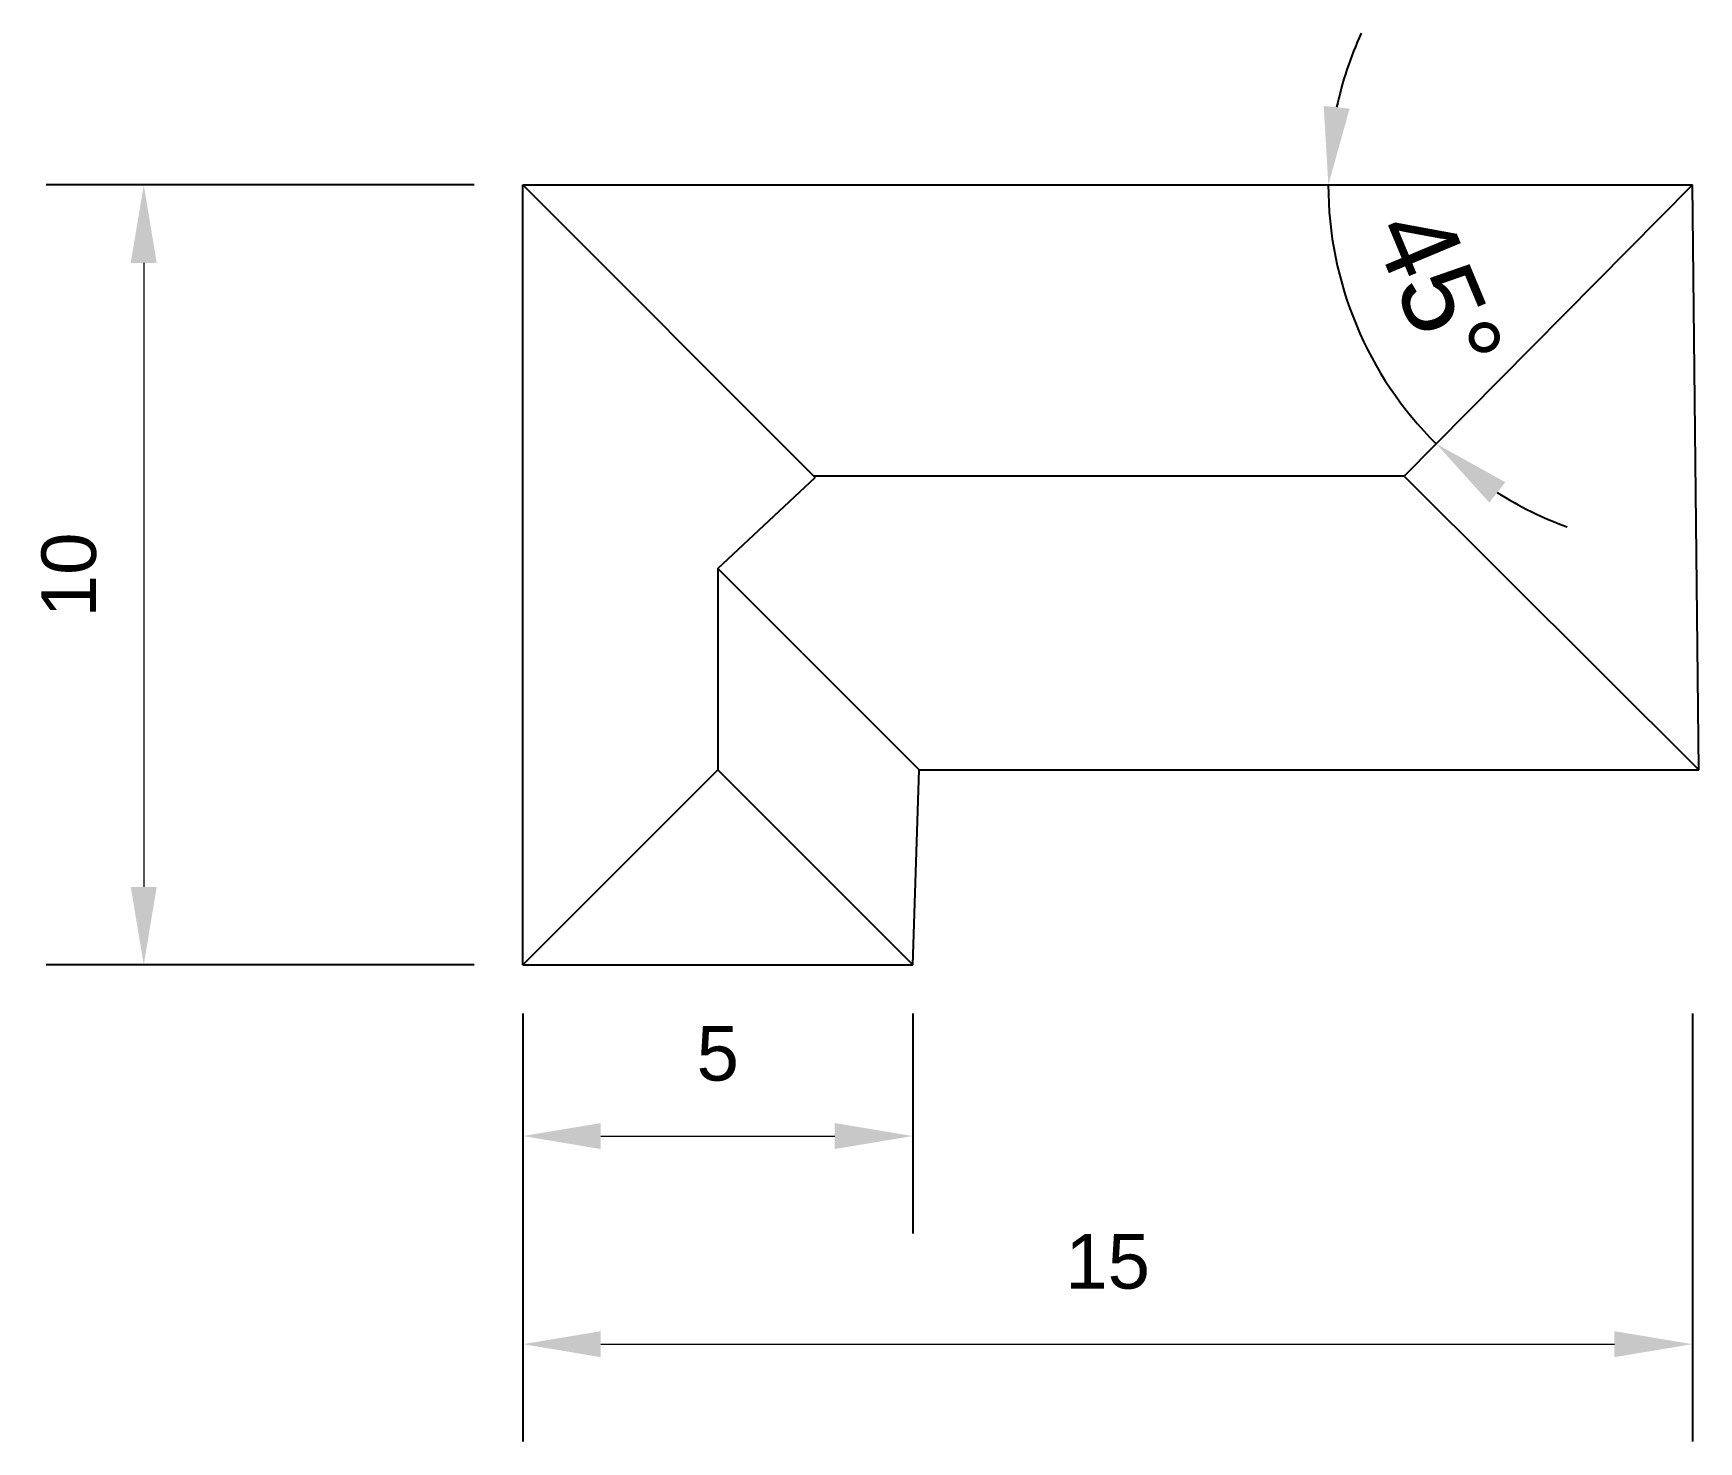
# Model space of a CAD drawing. Header units: millimetres. Extents: x -5.7 to 15.7, y -6 to 12.1.
import ezdxf

# ---------------------------------------------------------------- set-up
doc = ezdxf.new("R2010")
doc.units = ezdxf.units.MM
doc.layers.add('cotas', color=253, linetype='Continuous')
doc.styles.get("Standard").update_dxf_attribs({"font": 'arial.ttf'})
doc.dimstyles.new('ISO-25', dxfattribs={"dimtxt": 2.5, "dimasz": 2.5, "dimexe": 1.25, "dimexo": 0.625, "dimtad": 1, "dimtxsty": 'Standard', "dimcen": 2.5, "dimadec": 0, "dimazin": 0, "dimtfac": 1, "dimtmove": 0, "dimatfit": 3, "dimfxl": 1, "dimarcsym": 0})

# ---------------------------------------------------------------- blocks, each defined once
blk = doc.blocks.new('*D1')
at = {"layer": 'cotas', "color": 0, "lineweight": -2, "transparency": 16777216}
for p, q in [((-0.042, 10.109), (-5.529, 10.109)), ((-0.042, 0.109), (-5.529, 0.109))]:
    blk.add_line(p, q, dxfattribs=at)
at = {"layer": 'cotas', "color": 0, "lineweight": 0, "transparency": 16777216}
blk.add_line((-4.279, 9.109), (-4.279, 1.109), dxfattribs=at)
at = {"layer": 'cotas', "color": 0, "transparency": 16777216}
for points in [[(-4.446, 9.109), (-4.113, 9.109), (-4.279, 10.109)], [(-4.446, 1.109), (-4.113, 1.109), (-4.279, 0.109)]]:
    blk.add_solid(points, dxfattribs=at)
at = {"layer": 'Defpoints', "color": 0, "transparency": 16777216}
for p in [(0.583, 10.109), (-4.279, 0.109), (0.583, 0.109)]:
    blk.add_point(p, dxfattribs=at)
at = {"layer": 'cotas', "color": 0, "transparency": 16777216, "insert": (-5.237, 5.109), "char_height": 0.7, "attachment_point": 5, "rotation": 90}
blk.add_mtext('10', dxfattribs=at)
blk = doc.blocks.new('*D2')
at = {"layer": 'cotas', "color": 0, "lineweight": -2, "transparency": 16777216}
for p, q in [((0.583, -0.516), (0.583, -3.335)), ((5.583, -0.516), (5.583, -3.335))]:
    blk.add_line(p, q, dxfattribs=at)
at = {"layer": 'cotas', "color": 0, "lineweight": 0, "transparency": 16777216}
blk.add_line((1.583, -2.085), (4.583, -2.085), dxfattribs=at)
at = {"layer": 'cotas', "color": 0, "transparency": 16777216}
for points in [[(1.583, -1.919), (1.583, -2.252), (0.583, -2.085)], [(4.583, -1.919), (4.583, -2.252), (5.583, -2.085)]]:
    blk.add_solid(points, dxfattribs=at)
at = {"layer": 'Defpoints', "color": 0, "transparency": 16777216}
for p in [(0.583, 0.109), (5.583, 0.109), (5.583, -2.085)]:
    blk.add_point(p, dxfattribs=at)
at = {"layer": 'cotas', "color": 0, "transparency": 16777216, "insert": (3.083, -1.029), "char_height": 0.7, "attachment_point": 5}
blk.add_mtext('5', dxfattribs=at)
blk = doc.blocks.new('*D3')
at = {"layer": 'cotas', "color": 0, "lineweight": -2, "transparency": 16777216}
for p, q in [((0.583, -0.516), (0.583, -6.003)), ((15.583, -0.516), (15.583, -6.003))]:
    blk.add_line(p, q, dxfattribs=at)
at = {"layer": 'cotas', "color": 0, "lineweight": 0, "transparency": 16777216}
blk.add_line((1.583, -4.753), (14.583, -4.753), dxfattribs=at)
at = {"layer": 'cotas', "color": 0, "transparency": 16777216}
for points in [[(1.583, -4.587), (1.583, -4.92), (0.583, -4.753)], [(14.583, -4.587), (14.583, -4.92), (15.583, -4.753)]]:
    blk.add_solid(points, dxfattribs=at)
at = {"layer": 'Defpoints', "color": 0, "transparency": 16777216}
for p in [(0.583, 0.109), (15.583, 0.109), (15.583, -4.753)]:
    blk.add_point(p, dxfattribs=at)
at = {"layer": 'cotas', "color": 0, "transparency": 16777216, "insert": (8.083, -3.696), "char_height": 0.7, "attachment_point": 5}
blk.add_mtext('15', dxfattribs=at)
blk = doc.blocks.new('*D7')
at = {"layer": 'cotas', "color": 0, "lineweight": -2, "transparency": 16777216}
for start, end in [(155.4129, 167.7064), (180, 225.3102), (237.6038, 249.8973)]:
    blk.add_arc((15.583, 10.109), 4.67, start, end, dxfattribs=at)
at = {"layer": 'cotas', "color": 0, "transparency": 16777216}
for points in [[(11.187, 11.086), (10.855, 11.121), (10.914, 10.109)], [(12.978, 6.036), (13.185, 6.297), (12.299, 6.789)]]:
    blk.add_solid(points, dxfattribs=at)
at = {"layer": 'Defpoints', "color": 0, "transparency": 16777216}
for p in [(0.583, 10.109), (15.583, 10.109), (15.583, 10.109), (11.075, 8.892), (11.887, 6.373)]:
    blk.add_point(p, dxfattribs=at)
at = {"layer": 'cotas', "color": 0, "transparency": 16777216, "insert": (12.32, 8.747), "char_height": 1, "attachment_point": 5, "rotation": 292.6551}
blk.add_mtext('45°', dxfattribs=at)

msp = doc.modelspace()

# ---------------------------------------------------------------- linework, layer by layer
for p, q in [((0.583, 0.109), (0.583, 10.109)), ((0.583, 10.109), (15.583, 10.109)), ((0.583, 10.109), (4.333, 6.359)), ((11.887, 6.373), (15.583, 10.109)), ((15.664, 2.609), (15.583, 10.109)), ((3.083, 5.19), (4.333, 6.359)), ((11.887, 6.373), (4.32, 6.373)), ((11.887, 6.373), (15.664, 2.609)), ((4.164, 4.109), (3.083, 5.19)), ((3.083, 5.19), (3.083, 2.609)), ((4.164, 4.109), (5.664, 2.609)), ((2.083, 1.609), (3.083, 2.609)), ((5.583, 0.109), (3.083, 2.609)), ((5.583, 0.109), (5.664, 2.609)), ((5.664, 2.609), (15.664, 2.609)), ((2.083, 1.609), (0.583, 0.109)), ((0.583, 0.109), (5.583, 0.109))]:
    msp.add_line(p, q)

# ---------------------------------------------------------------- dimensions: what is measured, and where the dimension line sits
at = {"layer": 'cotas'}
dim = msp.add_angular_dim_2l(base=(11.075, 8.892), line1=((0.583, 10.109), (15.583, 10.109)), line2=((11.887, 6.373), (15.583, 10.109)), dimstyle='ISO-25', override={"dimtxt": 1, "dimasz": 1}, dxfattribs=at)
dim.commit()
dim.dimension.update_dxf_attribs({"geometry": '*D7', "text_midpoint": (12.32, 8.747)})
dim = msp.add_linear_dim(base=(-4.279, 0.109), p1=(0.583, 10.109), p2=(0.583, 0.109), angle=90, dimstyle='ISO-25', override={"dimtxt": 0.7, "dimasz": 1, "dimgap": 0.6, "dimlwd": 0}, dxfattribs=at)
dim.commit()
dim.dimension.update_dxf_attribs({"geometry": '*D1', "text_midpoint": (-5.237, 5.109)})
for base, p2, picture, middle in [((5.583, -2.085), (5.583, 0.109), '*D2', (3.083, -1.029)), ((15.583, -4.753), (15.583, 0.109), '*D3', (8.083, -3.696))]:
    dim = msp.add_linear_dim(base=base, p1=(0.583, 0.109), p2=p2, dimstyle='ISO-25', override={"dimtxt": 0.7, "dimasz": 1, "dimgap": 0.7, "dimlwd": 0}, dxfattribs=at)
    dim.commit()
    dim.dimension.update_dxf_attribs({"geometry": picture, "text_midpoint": middle})

doc.saveas('drawing.dxf')
